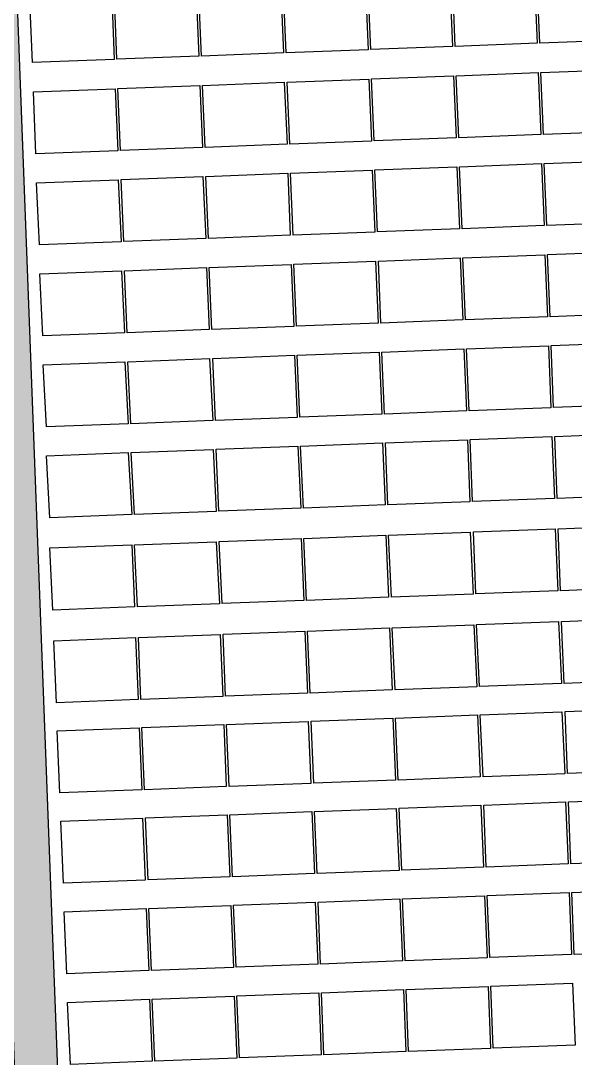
# Model space of a CAD drawing. Header units: metres. Extents: x 1956498 to 1957612, y 2277909 to 2278547.
# Drawn here: x 1956629.9 to 1956681, y 2278084 to 2278179.7 of the extents above; entities that cross this region are included whole.
import ezdxf

# ---------------------------------------------------------------- set-up
doc = ezdxf.new("R2010")
doc.units = ezdxf.units.M
doc.layers.add('PVcase PV Modules (full frames)', color=142, linetype='Continuous')
doc.layers.add('UBS-100-Circulation intérieure lourde', color=252, linetype='Continuous')

# ---------------------------------------------------------------- blocks, each defined once
blk = doc.blocks.new('3P6@20DEG F FX ID1 PVBlock')
at = {"color": 0, "transparency": 33554687}
blk.add_polyline3d([(0, 0, 2.083586713139974), (7.539539347030692, 0.2870042413902952, 2.083586713139975), (7.757297679336461, -5.433460050740019, 1.675326544159361e-15), (0.2177583323057694, -5.720464292130313, 0)], close=True, dxfattribs=at)

msp = doc.modelspace()

# ---------------------------------------------------------------- hatches: boundary and pattern name
at = {"layer": 'UBS-100-Circulation intérieure lourde', "transparency": 33554687}
h = msp.add_hatch(color=256, dxfattribs=at)
h.dxf.hatch_style = 1
edge = h.paths.add_edge_path()
edge.add_line((1956634.341489713, 2278056.887598004), (1956625.346640537, 2278294.043664309))
edge.add_line((1956625.346640537, 2278294.043664309), (1956624.540903068, 2278315.22667184))
edge.add_arc((1956635.532993209, 2278315.643750161), 11.00000000036017, 134.3795372862845, 182.1729597346298, ccw=False)
edge.add_line((1956627.839503802, 2278323.505697805), (1956625.041871291, 2278326.364587857))
edge.add_line((1956625.041871291, 2278326.364587857), (1956619.729845189, 2278321.16638273))
edge.add_line((1956619.729845189, 2278321.16638273), (1956601.554383828, 2278307.263801917))
edge.add_line((1956601.554383828, 2278307.263801917), (1956603.99073966, 2278304.078645729))
edge.add_arc((1956610.295078756, 2278295.064473079), 11.00000000036768, 2.109016802056715, 124.96820205366191, ccw=False)
edge.add_line((1956621.287627518, 2278295.469283808), (1956625.184963449, 2278192.595403235))
edge.add_line((1956625.184963449, 2278192.595403235), (1956619.738882399, 2278192.388759882))
edge.add_line((1956619.738882399, 2278192.388759882), (1956620.193876935, 2278180.39738882))
edge.add_line((1956620.193876935, 2278180.39738882), (1956625.639957955, 2278180.604032172))
edge.add_line((1956625.639957955, 2278180.604032172), (1956630.312927891, 2278057.558517311))
edge.add_line((1956630.312927891, 2278057.558517311), (1956622.62110362, 2278058.839518729))
edge.add_arc((1956620.147754484, 2278044.07226155), 14.97295363458923, 80.49185619865526, 131.7545520128504)
edge.add_arc((1956601.909245847, 2278062.632755114), 11.0892297245349, 260.4080620361427, 318.2050486444067, ccw=False)
edge.add_line((1956600.061447426, 2278051.698558441), (1956599.404335252, 2278047.752902147))
edge.add_line((1956599.404335252, 2278047.752902147), (1956666.616632329, 2278036.559322334))
edge.add_line((1956666.616632329, 2278036.559322334), (1956667.273744503, 2278040.504978628))
edge.add_arc((1956669.155596654, 2278051.531930108), 11.18637682478427, 203.0370577475586, 260.3152429478089, ccw=False)
edge.add_arc((1956645.803635846, 2278039.772021213), 15.00008311844894, 29.48240243763131, 80.62893062618235)
edge.add_line((1956648.246066184, 2278054.571920794), (1956634.341489713, 2278056.887598004))

# ---------------------------------------------------------------- linework, layer by layer
msp.add_lwpolyline([(1956603.99073966, 2278304.078645729, -0.5941058907451485), (1956621.287627519, 2278295.469283808), (1956625.184963449, 2278192.595403235), (1956619.7388824, 2278192.388759882), (1956620.193876935, 2278180.39738882), (1956625.639957956, 2278180.604032171), (1956630.312927892, 2278057.558517311), (1956622.62110362, 2278058.839518728, 0.2274821263217856), (1956610.17665172, 2278055.242151889, -0.2576727416607237), (1956600.061447426, 2278051.69855844), (1956667.273744503, 2278040.504978627, -0.255260147811797), (1956658.861311635, 2278047.154405417, 0.2269490809300984), (1956648.246066184, 2278054.571920794), (1956634.341489714, 2278056.887598004), (1956625.346640537, 2278294.043664308), (1956624.540903068, 2278315.22667184, -0.2116146533493177), (1956627.839503803, 2278323.505697805), (1956622.401800686, 2278318.174178038)], format="xyb", close=True, dxfattribs=at)

# ---------------------------------------------------------------- block references
at = {"layer": 'PVcase PV Modules (full frames)', "color": 144, "true_color": 0x007ca5, "transparency": 33554687, "extrusion": (-0.01302039550541254, -0.0004956415190145863, 0.9999151082168762), "rotation": 359.9998151144454}
msp.add_blockref('3P6@20DEG F FX ID1 PVBlock', (1956496.337027509, 2278169.836662048, -25989.7758642261), dxfattribs=at)
at = {"layer": 'PVcase PV Modules (full frames)', "color": 144, "true_color": 0x007ca5, "transparency": 33554687, "extrusion": (-0.01373395345872742, -0.0005228042075626343, 0.9999055481385), "rotation": 359.9997942935772}
msp.add_blockref('3P6@20DEG F FX ID1 PVBlock', (1956485.888640102, 2278168.696477739, -27447.85427074077), dxfattribs=at)
at = {"layer": 'PVcase PV Modules (full frames)', "color": 144, "true_color": 0x007ca5, "transparency": 33554687, "extrusion": (-0.01133065508085991, -0.0004313189329289741, 0.999935713043302), "rotation": 359.999859989638}
msp.add_blockref('3P6@20DEG F FX ID1 PVBlock', (1956551.134815692, 2278173.52277481, -22536.95482624096), dxfattribs=at)
at = {"layer": 'PVcase PV Modules (full frames)', "color": 144, "true_color": 0x007ca5, "transparency": 33554687, "extrusion": (-0.01197750900544174, -0.0004559424293217688, 0.999928163116994), "rotation": 359.9998435466754}
msp.add_blockref('3P6@20DEG F FX ID1 PVBlock', (1956544.572696869, 2278172.686610814, -23858.74087009613), dxfattribs=at)
at = {"layer": 'PVcase PV Modules (full frames)', "color": 144, "true_color": 0x007ca5, "transparency": 33554687, "extrusion": (-0.004541620486867786, -0.0001728838172360566, 0.9999896718439341), "rotation": 359.999977506343}
msp.add_blockref('3P6@20DEG F FX ID1 PVBlock', (1956613.413964022, 2278180.084358866, -8664.462470719405), dxfattribs=at)
at = {"layer": 'PVcase PV Modules (full frames)', "color": 144, "true_color": 0x007ca5, "transparency": 33554687, "extrusion": (-0.005374677964909692, -0.0002045954402563796, 0.9999855353841272), "rotation": 359.9999684975606}
msp.add_blockref('3P6@20DEG F FX ID1 PVBlock', (1956613.636140283, 2278179.771536744, -10366.70226894779), dxfattribs=at)
at = {"layer": 'PVcase PV Modules (full frames)', "color": 144, "true_color": 0x007ca5, "transparency": 33554687, "extrusion": (-0.01170193696152371, -0.0004454523527039956, 0.9999314307709054), "rotation": 359.9998506632895}
msp.add_blockref('3P6@20DEG F FX ID1 PVBlock', (1956519.624323199, 2278171.990767484, -23295.6583110476), dxfattribs=at)
at = {"layer": 'PVcase PV Modules (full frames)', "color": 144, "true_color": 0x007ca5, "transparency": 33554687, "extrusion": (-0.009289491637362814, -0.000353618885394213, 0.9999567892158157), "rotation": 359.9999058913711}
msp.add_blockref('3P6@20DEG F FX ID1 PVBlock', (1956599.169770375, 2278168.551286643, -18366.28300775087), dxfattribs=at)
at = {"layer": 'PVcase PV Modules (full frames)', "color": 144, "true_color": 0x007ca5, "transparency": 33554687, "extrusion": (-0.01592048690943437, -0.0006060379895498323, 0.9998730773525817), "rotation": 87.82000000000001}
msp.add_blockref('3P6@20DEG F FX ID1 PVBlock', (-2202096.020555724, 2041648.493014508, -31916.08201919065), dxfattribs=at)
at = {"layer": 'PVcase PV Modules (full frames)', "color": 144, "true_color": 0x007ca5, "transparency": 33554687, "extrusion": (-0.01408131370526668, -0.0005360270132883461, 0.9999007097104067), "rotation": 359.9997837559778}
msp.add_blockref('3P6@20DEG F FX ID1 PVBlock', (1956476.971461244, 2278159.544418241, -28157.92739039183), dxfattribs=at)
at = {"layer": 'PVcase PV Modules (full frames)', "color": 144, "true_color": 0x007ca5, "transparency": 33554687, "extrusion": (-0.01408131370528174, -0.0005360270132889196, 0.9999007097104065), "rotation": 359.9997837559778}
msp.add_blockref('3P6@20DEG F FX ID1 PVBlock', (1956484.760845581, 2278159.840903777, -28157.9273904226), dxfattribs=at)
at = {"layer": 'PVcase PV Modules (full frames)', "color": 144, "true_color": 0x007ca5, "transparency": 33554687, "extrusion": (-0.008336805293427615, -0.0003173534043298162, 0.9999651978765642), "rotation": 359.9999242045674}
msp.add_blockref('3P6@20DEG F FX ID1 PVBlock', (1956568.260656484, 2278168.027820927, -16419.79732088414), dxfattribs=at)
at = {"layer": 'PVcase PV Modules (full frames)', "color": 144, "true_color": 0x007ca5, "transparency": 33554687, "extrusion": (-0.0120990613454542, -0.0004605695073869866, 0.9999266976085236), "rotation": 359.9998403549487}
msp.add_blockref('3P6@20DEG F FX ID1 PVBlock', (1956503.150745704, 2278162.55924291, -24107.46876650794), dxfattribs=at)
at = {"layer": 'PVcase PV Modules (full frames)', "color": 144, "true_color": 0x007ca5, "transparency": 33554687, "extrusion": (-0.01604870605908205, -0.0006109188500484032, 0.9998710245886655), "rotation": 87.82000000000001}
msp.add_blockref('3P6@20DEG F FX ID1 PVBlock', (-2202096.020555724, 2041636.585430319, -32178.08330975732), dxfattribs=at)
at = {"layer": 'PVcase PV Modules (full frames)', "color": 144, "true_color": 0x007ca5, "transparency": 33554687, "extrusion": (-0.01310977132125034, -0.0004990437478567595, 0.9999139387223493), "rotation": 359.9998125674065}
msp.add_blockref('3P6@20DEG F FX ID1 PVBlock', (1956510.310830784, 2278153.435231205, -26172.96492286876), dxfattribs=at)
at = {"layer": 'PVcase PV Modules (full frames)', "color": 144, "true_color": 0x007ca5, "transparency": 33554687, "extrusion": (-0.00994046882788298, -0.0003783993402904668, 0.9999505207226111), "rotation": 359.9998922392388}
msp.add_blockref('3P6@20DEG F FX ID1 PVBlock', (1956587.624850307, 2278159.219342253, -19696.78931814017), dxfattribs=at)
at = {"layer": 'PVcase PV Modules (full frames)', "color": 144, "true_color": 0x007ca5, "transparency": 33554687, "extrusion": (-0.01177146069804621, -0.0004480988814030091, 0.9999306135529739), "rotation": 359.9998488834729}
msp.add_blockref('3P6@20DEG F FX ID1 PVBlock', (1956518.694193395, 2278155.049402135, -23438.28976418679), dxfattribs=at)
at = {"layer": 'PVcase PV Modules (full frames)', "color": 144, "true_color": 0x007ca5, "transparency": 33554687, "extrusion": (-0.01405086916135451, -0.0005348680945762332, 0.9999011386091786), "rotation": 359.9997846900753}
msp.add_blockref('3P6@20DEG F FX ID1 PVBlock', (1956470.301936385, 2278150.918248258, -28095.99808174517), dxfattribs=at)
at = {"layer": 'PVcase PV Modules (full frames)', "color": 144, "true_color": 0x007ca5, "transparency": 33554687, "extrusion": (-0.01317849548878899, -0.0005016598397241461, 0.9999130340154874), "rotation": 359.999810597048}
msp.add_blockref('3P6@20DEG F FX ID1 PVBlock', (1956500.796096867, 2278153.002804684, -26313.3958984382), dxfattribs=at)
at = {"layer": 'PVcase PV Modules (full frames)', "color": 144, "true_color": 0x007ca5, "transparency": 33554687, "extrusion": (-0.02610355862372382, -0.000993672384419543, 0.9996587501954706), "rotation": 87.82000000000001}
msp.add_blockref('3P6@20DEG F FX ID1 PVBlock', (-2202087.621018473, 2041193.720513858, -52724.17546547896), dxfattribs=at)
at = {"layer": 'PVcase PV Modules (full frames)', "color": 144, "true_color": 0x007ca5, "transparency": 33554687, "extrusion": (-0.02057853702814892, -0.0007833538810314717, 0.9997879325989478), "rotation": 87.82000000000001}
msp.add_blockref('3P6@20DEG F FX ID1 PVBlock', (-2202087.621018472, 2041461.890342722, -41434.48131476041), dxfattribs=at)
at = {"layer": 'PVcase PV Modules (full frames)', "color": 144, "true_color": 0x007ca5, "transparency": 33554687, "extrusion": (-0.0127030358093631, -0.0004835607307037731, 0.9999191962605007), "rotation": 359.9998240177841}
msp.add_blockref('3P6@20DEG F FX ID1 PVBlock', (1956520.648146305, 2278145.82152498, -25342.13746666656), dxfattribs=at)
at = {"layer": 'PVcase PV Modules (full frames)', "color": 144, "true_color": 0x007ca5, "transparency": 33554687, "extrusion": (-0.009448239660178942, -0.0003596618747286338, 0.9999552997062717), "rotation": 359.9999026473728}
msp.add_blockref('3P6@20DEG F FX ID1 PVBlock', (1956596.975497192, 2278151.53093962, -18691.26432185155), dxfattribs=at)
at = {"layer": 'PVcase PV Modules (full frames)', "color": 144, "true_color": 0x007ca5, "transparency": 33554687, "extrusion": (-0.01883494105806983, -0.0007169812002017331, 0.9998223496868319), "rotation": 87.82000000000001}
msp.add_blockref('3P6@20DEG F FX ID1 PVBlock', (-2202079.211595959, 2041531.081570813, -37871.87535773294), dxfattribs=at)
at = {"layer": 'PVcase PV Modules (full frames)', "color": 144, "true_color": 0x007ca5, "transparency": 33554687, "extrusion": (-0.01152980628060976, -0.0004388999317639605, 0.9999334332514247), "rotation": 359.9998550244859}
msp.add_blockref('3P6@20DEG F FX ID1 PVBlock', (1956524.364958204, 2278147.068737511, -22944.72356184356), dxfattribs=at)
at = {"layer": 'PVcase PV Modules (full frames)', "color": 144, "true_color": 0x007ca5, "transparency": 33554687, "extrusion": (-0.01060114242776908, -0.0004035489040256281, 0.9999437248803096), "rotation": 359.9998774385942}
msp.add_blockref('3P6@20DEG F FX ID1 PVBlock', (1956551.691191035, 2278148.908209903, -21047.10718202953), dxfattribs=at)
at = {"layer": 'PVcase PV Modules (full frames)', "color": 144, "true_color": 0x007ca5, "transparency": 33554687, "extrusion": (-0.007821237605464496, -0.0002977275218510042, 0.9999693693312018), "rotation": 359.9999332895654}
for p in [(1956607.875484597, 2278153.038631339, -15366.67766252031), (1956608.198284928, 2278144.65381992, -15366.90175904668), (1956615.987651337, 2278144.950325132, -15366.90175904667)]:
    msp.add_blockref('3P6@20DEG F FX ID1 PVBlock', p, dxfattribs=at)
at = {"layer": 'PVcase PV Modules (full frames)', "color": 144, "true_color": 0x007ca5, "transparency": 33554687, "extrusion": (-0.0297915891257744, -0.001134062976967105, 0.9995554887641432), "rotation": 87.82000000000001}
msp.add_blockref('3P6@20DEG F FX ID1 PVBlock', (-2202079.211595957, 2040985.129141214, -60260.42743858143), dxfattribs=at)
at = {"layer": 'PVcase PV Modules (full frames)', "color": 144, "true_color": 0x007ca5, "transparency": 33554687, "extrusion": (-0.003797502796401808, -0.0001445578249668612, 0.9999927790117019), "rotation": 359.9999842734335}
msp.add_blockref('3P6@20DEG F FX ID1 PVBlock', (1956667.041231387, 2278148.711978913, -7144.787203615972), dxfattribs=at)
at = {"layer": 'PVcase PV Modules (full frames)', "color": 144, "true_color": 0x007ca5, "transparency": 33554687, "extrusion": (-0.03138964483307508, -0.001194895442302523, 0.9995065094446035), "rotation": 87.82000000000001}
msp.add_blockref('3P6@20DEG F FX ID1 PVBlock', (-2202070.820574005, 2040893.894913797, -63526.19509152769), dxfattribs=at)
at = {"layer": 'PVcase PV Modules (full frames)', "color": 144, "true_color": 0x007ca5, "transparency": 33554687, "extrusion": (-0.01232353869842971, -0.000469114585465982, 0.9999239522710984), "rotation": 359.9998343758862}
msp.add_blockref('3P6@20DEG F FX ID1 PVBlock', (1956506.650746709, 2278137.261016546, -24566.85230433019), dxfattribs=at)
at = {"layer": 'PVcase PV Modules (full frames)', "color": 144, "true_color": 0x007ca5, "transparency": 33554687, "extrusion": (-0.0112191490778469, -0.000427074284239951, 0.9999369721645084), "rotation": 359.9998627318744}
msp.add_blockref('3P6@20DEG F FX ID1 PVBlock', (1956539.199705201, 2278139.51116621, -22310.1605017709), dxfattribs=at)
at = {"layer": 'PVcase PV Modules (full frames)', "color": 144, "true_color": 0x007ca5, "transparency": 33554687, "extrusion": (-0.0429569019959123, -0.001635220999896969, 0.9990755880428643), "rotation": 87.82000000000001}
msp.add_blockref('3P6@20DEG F FX ID1 PVBlock', (-2202070.820574004, 2040013.321976931, -87162.5441495569), dxfattribs=at)
at = {"layer": 'PVcase PV Modules (full frames)', "color": 144, "true_color": 0x007ca5, "transparency": 33554687, "extrusion": (-0.003468135860013241, -0.0001320199624574659, 0.9999939772840565), "rotation": 359.9999868831469}
msp.add_blockref('3P6@20DEG F FX ID1 PVBlock', (1956669.50277418, 2278140.511240075, -6472.049795720624), dxfattribs=at)
at = {"layer": 'PVcase PV Modules (full frames)', "color": 144, "true_color": 0x007ca5, "transparency": 33554687, "extrusion": (-0.02201445799558546, -0.00083801443640318, 0.999757301234137), "rotation": 87.82000000000001}
for p in [(-2202062.439131225, 2041415.804935541, -44369.46869315847), (-2202062.439131225, 2041408.009874851, -44369.46869315849)]:
    msp.add_blockref('3P6@20DEG F FX ID1 PVBlock', p, dxfattribs=at)
at = {"layer": 'PVcase PV Modules (full frames)', "color": 144, "true_color": 0x007ca5, "transparency": 33554687, "extrusion": (-0.004608720436943444, -0.0001754380807503621, 0.999989364402149), "rotation": 359.9999768367665}
msp.add_blockref('3P6@20DEG F FX ID1 PVBlock', (1956645.611673038, 2278139.243505094, -8802.71145264749), dxfattribs=at)
at = {"layer": 'PVcase PV Modules (full frames)', "color": 144, "true_color": 0x007ca5, "transparency": 33554687, "extrusion": (-0.003138657729805149, -0.0001194778671831296, 0.9999950672641813), "rotation": 359.999989257011}
msp.add_blockref('3P6@20DEG F FX ID1 PVBlock', (1956663.639838522, 2278140.372720662, -5798.793475973211), dxfattribs=at)
at = {"layer": 'PVcase PV Modules (full frames)', "color": 144, "true_color": 0x007ca5, "transparency": 33554687, "extrusion": (-0.04608848833990312, -0.001754429683827939, 0.9989358203703715), "rotation": 87.82000000000001}
msp.add_blockref('3P6@20DEG F FX ID1 PVBlock', (-2202062.439131225, 2039729.84706135, -93561.99041261172), dxfattribs=at)
at = {"layer": 'PVcase PV Modules (full frames)', "color": 144, "true_color": 0x007ca5, "transparency": 33554687, "extrusion": (-0.03255818003622622, -0.001239377544468397, 0.9994690734865341), "rotation": 87.82000000000001}
msp.add_blockref('3P6@20DEG F FX ID1 PVBlock', (-2202062.439131225, 2040818.167578431, -65914.35701213722), dxfattribs=at)
at = {"layer": 'PVcase PV Modules (full frames)', "color": 144, "true_color": 0x007ca5, "transparency": 33554687, "extrusion": (-0.003487852461021851, -0.0001327705054090721, 0.999993908610049), "rotation": 359.999986733582}
msp.add_blockref('3P6@20DEG F FX ID1 PVBlock', (1956669.69222807, 2278131.990176667, -6512.636859544262), dxfattribs=at)
at = {"layer": 'PVcase PV Modules (full frames)', "color": 144, "true_color": 0x007ca5, "transparency": 33554687, "extrusion": (-0.01372924074753148, -0.0005226248109125971, 0.9999056129514442), "rotation": 359.9997944347331}
msp.add_blockref('3P6@20DEG F FX ID1 PVBlock', (1956480.076394024, 2278117.914727862, -27440.00209725009), dxfattribs=at)
at = {"layer": 'PVcase PV Modules (full frames)', "color": 144, "true_color": 0x007ca5, "transparency": 33554687, "extrusion": (-0.02556790763384287, -0.0009732819999511223, 0.9996726138198324), "rotation": 87.82000000000001}
msp.add_blockref('3P6@20DEG F FX ID1 PVBlock', (-2202053.922358428, 2041252.841089567, -51631.09043915661), dxfattribs=at)
at = {"layer": 'PVcase PV Modules (full frames)', "color": 144, "true_color": 0x007ca5, "transparency": 33554687, "extrusion": (-0.00897622134260525, -0.000341693766476647, 0.9999596545340109), "rotation": 359.9999121317388}
msp.add_blockref('3P6@20DEG F FX ID1 PVBlock', (1956598.347901513, 2278126.613864805, -17727.5899962296), dxfattribs=at)
at = {"layer": 'PVcase PV Modules (full frames)', "color": 144, "true_color": 0x007ca5, "transparency": 33554687, "extrusion": (-0.02571265938668641, -0.0009787921995936424, 0.9996688957415322), "rotation": 87.82000000000001}
msp.add_blockref('3P6@20DEG F FX ID1 PVBlock', (-2202053.922358428, 2041214.117150479, -51926.77586576701), dxfattribs=at)
at = {"layer": 'PVcase PV Modules (full frames)', "color": 144, "true_color": 0x007ca5, "transparency": 33554687, "extrusion": (-0.03387795603301065, -0.001289616861663739, 0.9994251452627032), "rotation": 87.82000000000001}
msp.add_blockref('3P6@20DEG F FX ID1 PVBlock', (-2202053.922358428, 2040729.234147902, -68611.5694200386), dxfattribs=at)
at = {"layer": 'PVcase PV Modules (full frames)', "color": 144, "true_color": 0x007ca5, "transparency": 33554687, "extrusion": (-0.01606921547206737, -0.0006116995726156946, 0.9998706947089434), "rotation": 87.82000000000001}
msp.add_blockref('3P6@20DEG F FX ID1 PVBlock', (-2202053.922358428, 2041635.850704896, -32221.47255218669), dxfattribs=at)
at = {"layer": 'PVcase PV Modules (full frames)', "color": 144, "true_color": 0x007ca5, "transparency": 33554687, "extrusion": (-0.006668042220897881, -0.0002538293536356373, 0.9999777361439601), "rotation": 359.9999515116205}
msp.add_blockref('3P6@20DEG F FX ID1 PVBlock', (1956640.379060318, 2278121.05230871, -13011.42407397486), dxfattribs=at)
at = {"layer": 'PVcase PV Modules (full frames)', "color": 144, "true_color": 0x007ca5, "transparency": 33554687, "extrusion": (-0.005762143346761027, -0.0002193449100667652, 0.9999833746577299), "rotation": 359.9999637917216}
msp.add_blockref('3P6@20DEG F FX ID1 PVBlock', (1956619.644080711, 2278120.700962151, -11160.70012478148), dxfattribs=at)
at = {"layer": 'PVcase PV Modules (full frames)', "color": 144, "true_color": 0x007ca5, "transparency": 33554687, "extrusion": (-0.01618609115504767, -0.0006161486264884547, 0.9998688068011675), "rotation": 87.82000000000001}
msp.add_blockref('3P6@20DEG F FX ID1 PVBlock', (-2202045.362667347, 2041639.869853054, -32460.82246722658), dxfattribs=at)
at = {"layer": 'PVcase PV Modules (full frames)', "color": 144, "true_color": 0x007ca5, "transparency": 33554687, "extrusion": (-0.02556790763385805, -0.0009732819999517, 0.9996726138198321), "rotation": 87.82000000000001}
msp.add_blockref('3P6@20DEG F FX ID1 PVBlock', (-2202045.362667347, 2041252.838434496, -51631.59886696948), dxfattribs=at)
at = {"layer": 'PVcase PV Modules (full frames)', "color": 144, "true_color": 0x007ca5, "transparency": 33554687, "extrusion": (-0.02560164470759725, -0.000974566253910672, 0.9996717491301246), "rotation": 87.82000000000001}
msp.add_blockref('3P6@20DEG F FX ID1 PVBlock', (-2202045.362667347, 2041258.888690596, -51700.53747499345), dxfattribs=at)
at = {"layer": 'PVcase PV Modules (full frames)', "color": 144, "true_color": 0x007ca5, "transparency": 33554687, "extrusion": (-0.01596346139921051, -0.0006076738800558213, 0.9998723911742995), "rotation": 87.82000000000001}
for p in [(-2202045.362667347, 2041623.645837001, -32005.78129940082), (-2202037.042334099, 2041623.647322675, -32006.13631297458)]:
    msp.add_blockref('3P6@20DEG F FX ID1 PVBlock', p, dxfattribs=at)
at = {"layer": 'PVcase PV Modules (full frames)', "color": 144, "true_color": 0x007ca5, "transparency": 33554687, "extrusion": (-0.01064522869012204, -0.0004052271158765058, 0.9999432558386099), "rotation": 359.9998764170697}
msp.add_blockref('3P6@20DEG F FX ID1 PVBlock', (1956536.465607769, 2278114.418786477, -21138.66812291804), dxfattribs=at)
at = {"layer": 'PVcase PV Modules (full frames)', "color": 144, "true_color": 0x007ca5, "transparency": 33554687, "extrusion": (-0.0212623965037386, -0.0008093860510322132, 0.999773602066557), "rotation": 87.82000000000001}
msp.add_blockref('3P6@20DEG F FX ID1 PVBlock', (-2202037.0423341, 2041464.185526513, -42834.13823470234), dxfattribs=at)
at = {"layer": 'PVcase PV Modules (full frames)', "color": 144, "true_color": 0x007ca5, "transparency": 33554687, "extrusion": (-0.006182370634797039, -0.0002353415125729616, 0.9999808612707077), "rotation": 359.9999583178241}
msp.add_blockref('3P6@20DEG F FX ID1 PVBlock', (1956646.498312751, 2278113.201615841, -12019.48340179929), dxfattribs=at)
at = {"layer": 'PVcase PV Modules (full frames)', "color": 144, "true_color": 0x007ca5, "transparency": 33554687, "extrusion": (-0.009938503020105228, -0.0003783245087730487, 0.9999505402910113), "rotation": 359.9998922818567}
msp.add_blockref('3P6@20DEG F FX ID1 PVBlock', (1956550.584634811, 2278107.195625371, -19694.92292766824), dxfattribs=at)
at = {"layer": 'PVcase PV Modules (full frames)', "color": 144, "true_color": 0x007ca5, "transparency": 33554687, "extrusion": (-0.00822386141271278, -0.0003130540205992965, 0.9999661344768855), "rotation": 359.9999262443863}
msp.add_blockref('3P6@20DEG F FX ID1 PVBlock', (1956587.790892296, 2278109.823053812, -16191.2691056256), dxfattribs=at)
at = {"layer": 'PVcase PV Modules (full frames)', "color": 144, "true_color": 0x007ca5, "transparency": 33554687, "extrusion": (-0.01452705075170994, -0.0005529946842541304, 0.9998943239129505), "rotation": 359.9997698483666}
msp.add_blockref('3P6@20DEG F FX ID1 PVBlock', (1956459.153172752, 2278099.349329673, -29071.10154206304), dxfattribs=at)
at = {"layer": 'PVcase PV Modules (full frames)', "color": 144, "true_color": 0x007ca5, "transparency": 33554687, "extrusion": (-0.01342291183765453, -0.0005109639265603225, 0.9999097781068371), "rotation": 359.9998035060136}
msp.add_blockref('3P6@20DEG F FX ID1 PVBlock', (1956496.460302579, 2278101.969588415, -26814.91200152555), dxfattribs=at)
at = {"layer": 'PVcase PV Modules (full frames)', "color": 144, "true_color": 0x007ca5, "transparency": 33554687, "extrusion": (-0.01258291211071537, -0.0004789880360845769, 0.9999207173037646), "rotation": 359.9998273304599}
msp.add_blockref('3P6@20DEG F FX ID1 PVBlock', (1956517.631622499, 2278095.289746754, -25098.73176577127), dxfattribs=at)
at = {"layer": 'PVcase PV Modules (full frames)', "color": 144, "true_color": 0x007ca5, "transparency": 33554687, "extrusion": (-0.00849921131844291, -0.0003235356411829318, 0.9999638287116456), "rotation": 359.9999212226674}
msp.add_blockref('3P6@20DEG F FX ID1 PVBlock', (1956607.149975273, 2278102.045579903, -16754.10361651252), dxfattribs=at)
at = {"layer": 'PVcase PV Modules (full frames)', "color": 144, "true_color": 0x007ca5, "transparency": 33554687, "extrusion": (0.0008539049842718796, 3.250521563056246e-05, 0.9999996348947777), "rotation": 359.9999992048386}
msp.add_blockref('3P6@20DEG F FX ID1 PVBlock', (1956679.163825173, 2278107.567956353, 2358.077093377895), dxfattribs=at)
at = {"layer": 'PVcase PV Modules (full frames)', "color": 144, "true_color": 0x007ca5, "transparency": 33554687, "extrusion": (-0.01360219759778197, -0.0005177887166713684, 0.9999073517658302), "rotation": 359.9997982216922}
msp.add_blockref('3P6@20DEG F FX ID1 PVBlock', (1956468.771220264, 2278092.391922094, -27181.55053849344), dxfattribs=at)
at = {"layer": 'PVcase PV Modules (full frames)', "color": 144, "true_color": 0x007ca5, "transparency": 33554687, "extrusion": (-0.01507867370610802, -0.0005739930662869591, 0.9998861455841983), "rotation": 359.9997520368059}
msp.add_blockref('3P6@20DEG F FX ID1 PVBlock', (1956436.035451558, 2278089.498964007, -30198.54851565517), dxfattribs=at)
at = {"layer": 'PVcase PV Modules (full frames)', "color": 144, "true_color": 0x007ca5, "transparency": 33554687, "extrusion": (-0.01447227094185991, -0.0005509094059571605, 0.9998951194363396), "rotation": 359.9997715809349}
msp.add_blockref('3P6@20DEG F FX ID1 PVBlock', (1956460.986508365, 2278091.145601165, -28959.43373845251), dxfattribs=at)
at = {"layer": 'PVcase PV Modules (full frames)', "color": 144, "true_color": 0x007ca5, "transparency": 33554687, "extrusion": (-0.01271222762626559, -0.0004839106314491202, 0.9999190792755576), "rotation": 359.999823763003}
msp.add_blockref('3P6@20DEG F FX ID1 PVBlock', (1956483.348032185, 2278093.857574999, -25363.0133390736), dxfattribs=at)
at = {"layer": 'PVcase PV Modules (full frames)', "color": 144, "true_color": 0x007ca5, "transparency": 33554687, "extrusion": (-0.000612359085835028, -2.33103969352919e-05, 0.99999981223647), "rotation": 359.9999995910704}
msp.add_blockref('3P6@20DEG F FX ID1 PVBlock', (1956680.731336794, 2278099.276895802, -638.4327965502997), dxfattribs=at)
at = {"layer": 'PVcase PV Modules (full frames)', "color": 144, "true_color": 0x007ca5, "transparency": 33554687, "extrusion": (-0.007318243247961796, -0.0002785802626679196, 0.9999731824948112), "rotation": 359.9999415942424}
msp.add_blockref('3P6@20DEG F FX ID1 PVBlock', (1956609.440065256, 2278094.494754806, -14341.26675138953), dxfattribs=at)
at = {"layer": 'PVcase PV Modules (full frames)', "color": 144, "true_color": 0x007ca5, "transparency": 33554687, "extrusion": (-0.008019651871297254, -0.00030528046815518, 0.9999677954752838), "rotation": 359.9999298618696}
msp.add_blockref('3P6@20DEG F FX ID1 PVBlock', (1956607.135314425, 2278093.988614833, -15774.51910149008), dxfattribs=at)
at = {"layer": 'PVcase PV Modules (full frames)', "color": 144, "true_color": 0x007ca5, "transparency": 33554687, "extrusion": (-0.008499211318457964, -0.0003235356411835049, 0.9999638287116455), "rotation": 359.9999212226674}
msp.add_blockref('3P6@20DEG F FX ID1 PVBlock', (1956607.469124154, 2278093.693223911, -16754.44949358137), dxfattribs=at)
at = {"layer": 'PVcase PV Modules (full frames)', "color": 144, "true_color": 0x007ca5, "transparency": 33554687, "extrusion": (-0.01511706727001661, -0.0005754545767555254, 0.9998855650169093), "rotation": 359.99975077239}
msp.add_blockref('3P6@20DEG F FX ID1 PVBlock', (1956419.660704653, 2278080.466113155, -30277.24452605937), dxfattribs=at)
at = {"layer": 'PVcase PV Modules (full frames)', "color": 144, "true_color": 0x007ca5, "transparency": 33554687, "extrusion": (-0.01457306699709457, -0.0005547463638979863, 0.9998936533325782), "rotation": 359.9997683879114}
msp.add_blockref('3P6@20DEG F FX ID1 PVBlock', (1956442.919962663, 2278081.979576257, -29165.65057789657), dxfattribs=at)
at = {"layer": 'PVcase PV Modules (full frames)', "color": 144, "true_color": 0x007ca5, "transparency": 33554687, "extrusion": (-0.01423933821534962, -0.0005420424609901067, 0.9998984685642635), "rotation": 359.9997788749916}
msp.add_blockref('3P6@20DEG F FX ID1 PVBlock', (1956459.913008843, 2278083.000343758, -28483.71669915535), dxfattribs=at)
at = {"layer": 'PVcase PV Modules (full frames)', "color": 144, "true_color": 0x007ca5, "transparency": 33554687, "extrusion": (-0.006443054581148883, -0.0002452648507003506, 0.9999792132303638), "rotation": 359.9999547285622}
msp.add_blockref('3P6@20DEG F FX ID1 PVBlock', (1956636.5850917, 2278087.622687611, -12553.23595935052), dxfattribs=at)
at = {"layer": 'PVcase PV Modules (full frames)', "color": 144, "true_color": 0x007ca5, "transparency": 33554687, "extrusion": (-0.01083554878565426, -0.0004124719450531141, 0.9999412086464925), "rotation": 359.999871958496}
msp.add_blockref('3P6@20DEG F FX ID1 PVBlock', (1956541.641810418, 2278081.056889945, -21528.73399240901), dxfattribs=at)
at = {"layer": 'PVcase PV Modules (full frames)', "color": 144, "true_color": 0x007ca5, "transparency": 33554687, "extrusion": (-0.006072431308681704, -0.0002311565018662904, 0.999981535901875), "rotation": 359.9999597871011}
msp.add_blockref('3P6@20DEG F FX ID1 PVBlock', (1956625.306672815, 2278087.373769002, -11795.866465669), dxfattribs=at)
at = {"layer": 'PVcase PV Modules (full frames)', "color": 144, "true_color": 0x007ca5, "transparency": 33554687, "extrusion": (-0.001193920970416057, -4.54484507106095e-05, 0.9999992862433227), "rotation": 359.9999984455117}
msp.add_blockref('3P6@20DEG F FX ID1 PVBlock', (1956664.789383782, 2278090.255416092, -1827.184458581124), dxfattribs=at)
at = {"layer": 'PVcase PV Modules (full frames)', "color": 144, "true_color": 0x007ca5, "transparency": 33554687, "extrusion": (-0.01585619600537103, -0.0006035906567222291, 0.9998741004379293), "rotation": 87.82000000000001}
msp.add_blockref('3P6@20DEG F FX ID1 PVBlock', (-2202011.986911669, 2041627.064521353, -31787.79949116143), dxfattribs=at)
at = {"layer": 'PVcase PV Modules (full frames)', "color": 144, "true_color": 0x007ca5, "transparency": 33554687, "extrusion": (-0.01462021356280451, -0.0005565410709355014, 0.9998929640803631), "rotation": 359.9997668867909}
msp.add_blockref('3P6@20DEG F FX ID1 PVBlock', (1956441.908704266, 2278073.513787245, -29262.22969800856), dxfattribs=at)

doc.saveas('drawing.dxf')
